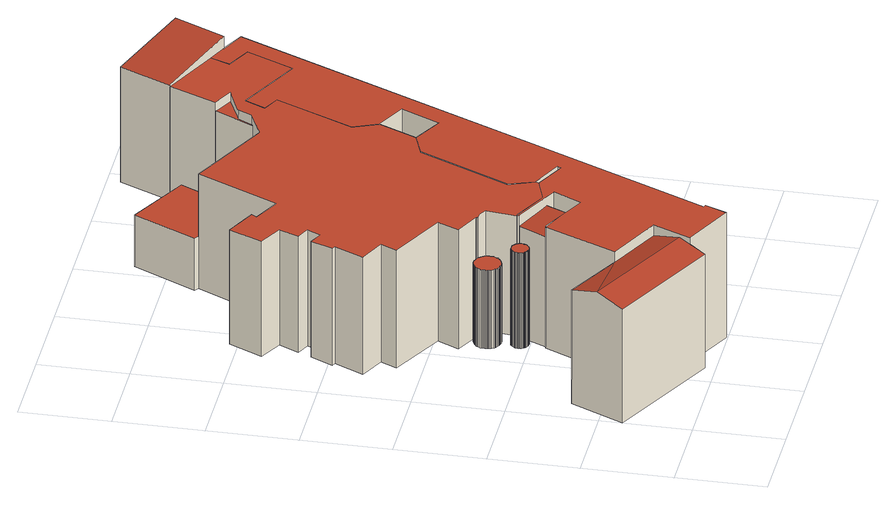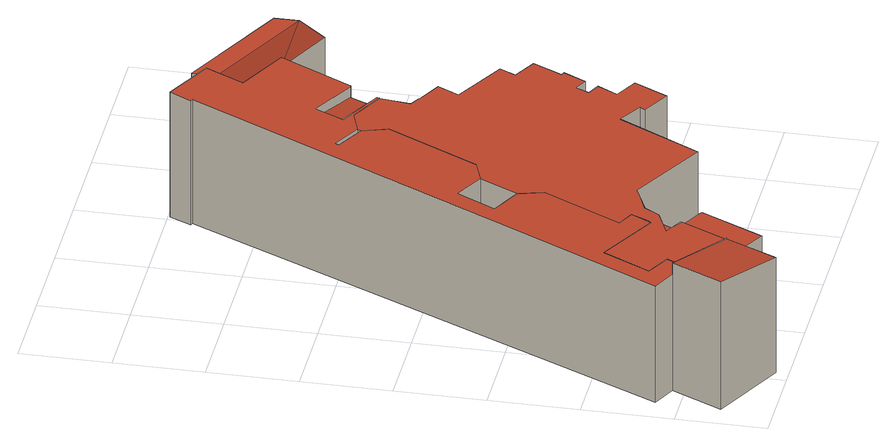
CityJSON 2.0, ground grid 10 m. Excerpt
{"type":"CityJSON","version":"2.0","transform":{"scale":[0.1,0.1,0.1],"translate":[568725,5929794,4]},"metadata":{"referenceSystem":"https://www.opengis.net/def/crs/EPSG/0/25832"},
"CityObjects":{
"building1":{"type":"Building","attributes":{"Grundfläche 2D":"2.988305","Grundhöhe NN":"4.665"},"geometry":[{"type":"Solid","lod":"3","boundaries":[[[[0,1,2,3,4,5,6,7,8,9,10,11,12,13,14,15,16,17,18,19,20,21,22,23,24,25,26,27,28,29,30,31,32,33,34,35,36,37,38,39,40,41,42,43,44,45,46,47,48,49,50,51,52,53,54,55,56,57,58,59,60,61,62,63,64,65,66]],[[67,68,5,4]],[[68,69,6,5]],[[69,70,7,6]],[[70,71,8,7]],[[71,72,9,8]],[[72,73,10,9]],[[74,67,4,3]],[[73,75,11,10]],[[75,76,12,11]],[[76,77,13,12]],[[77,78,14,13]],[[78,79,15,14]],[[79,80,16,15]],[[80,81,17,16]],[[81,82,18,17]],[[82,83,19,18]],[[83,84,20,19]],[[84,85,21,20]],[[85,86,22,21]],[[86,87,23,22]],[[87,88,24,23]],[[88,89,25,24]],[[89,90,26,25]],[[90,91,27,26]],[[91,92,28,27]],[[92,93,29,28]],[[93,94,30,29]],[[94,95,31,30]],[[95,96,32,31]],[[96,97,33,32]],[[97,98,34,33]],[[98,99,35,34]],[[99,100,36,35]],[[100,101,37,36]],[[101,102,38,37]],[[102,103,39,38]],[[103,104,40,39]],[[104,105,41,40]],[[105,106,42,41]],[[106,107,43,42]],[[107,108,44,43]],[[108,109,45,44]],[[109,110,46,45]],[[110,111,47,46]],[[111,112,48,47]],[[112,113,49,48]],[[113,114,50,49]],[[114,115,51,50]],[[115,116,52,51]],[[116,117,53,52]],[[117,118,54,53]],[[118,119,55,54]],[[119,120,56,55]],[[120,121,57,56]],[[121,122,58,57]],[[122,123,59,58]],[[123,124,60,59]],[[124,125,61,60]],[[125,126,62,61]],[[126,127,63,62]],[[127,128,64,63]],[[128,129,65,64]],[[129,130,66,65]],[[130,131,0,66]],[[131,132,1,0]],[[132,133,2,1]],[[133,74,3,2]],[[125,124,123,122,121,120,119,118,117,116,115,114,113,112,111,110,109,108,107,106,105,104,103,102,101,100,99,98,97,96,95,94,93,92,91,90,89,88,87,86,85,84,83,82,81,80,79,78,77,76,75,73,72,71,70,69,68,67,74,133,132,131,130,129,128,127,126]]]],"semantics":{"surfaces":[{"type":"RoofSurface"},{"type":"WallSurface"},{"type":"GroundSurface"}],"values":[[0,1,1,1,1,1,1,1,1,1,1,1,1,1,1,1,1,1,1,1,1,1,1,1,1,1,1,1,1,1,1,1,1,1,1,1,1,1,1,1,1,1,1,1,1,1,1,1,1,1,1,1,1,1,1,1,1,1,1,1,1,1,1,1,1,1,1,1,2]]}}]},
"building2":{"type":"Building","attributes":{"Grundfläche 2D":"640.251586","Grundhöhe NN":"4.665"},"geometry":[{"type":"Solid","lod":"3","boundaries":[[[[134,135,136,137,138,139,140,141,142,143,144,145,146,147,148,149,150,151,152,153,154,155,156,157,158,159,160,161,162,163,164,165,166,167,168,169]],[[170,171,172]],[[173,172,171,174,175]],[[171,176,177,178,174]],[[179,180,181,182,183]],[[184,185,186,187,188,189]],[[190,148,147,146,191,192]],[[148,190,193,186,149]],[[194,150,149,186,185,195]],[[151,150,194,196]],[[189,197,198,153,152,151,196,199,184]],[[153,198,200,172,154]],[[156,155,154,172,173,175]],[[157,156,175,174,178]],[[157,178,201,202,158]],[[159,158,202,203]],[[160,159,203,204]],[[161,160,204,205]],[[161,205,206,162]],[[164,163,207,208]],[[166,165,209,210]],[[165,164,208,209]],[[167,166,210,211]],[[169,168,167,211,212]],[[135,134,213,214]],[[134,169,212,213]],[[136,135,214,215]],[[137,136,215,216]],[[138,137,216,217]],[[139,138,217,218]],[[140,139,218,219]],[[141,140,219,220]],[[142,141,220,221]],[[143,142,221,222]],[[144,143,222,223]],[[146,145,224,191]],[[145,144,223,224]],[[172,200,225,170]],[[176,171,170,225,226]],[[177,176,226,227]],[[177,227,201,178]],[[180,179,228,229]],[[181,180,229,230]],[[207,163,162,183,182,181,230]],[[183,162,206,228,179]],[[185,184,199,195]],[[186,193,231,187]],[[232,197,189,188,187,231]],[[214,213,212,211,210,209,208,207,230,229,228,206,205,204,203,202,201,227,226,225,200,198,197,232,231,193,190,192,191,224,223,222,221,220,219,218,217,216,215],[196,194,195,199]]]],"semantics":{"surfaces":[{"type":"RoofSurface"},{"type":"WallSurface"},{"type":"GroundSurface"}],"values":[[0,0,0,0,0,0,1,1,1,1,1,1,1,1,1,1,1,1,1,1,1,1,1,1,1,1,1,1,1,1,1,1,1,1,1,1,1,1,1,1,1,1,1,1,1,1,1,1,2]]}}]},
"building3":{"type":"Building","attributes":{"Grundfläche 2D":"744.513388","Grundhöhe NN":"4.703"},"geometry":[{"type":"Solid","lod":"3","boundaries":[[[[233,234,235,236,237,238,239,240,241,242,243,244,245,246,247,248,249,250,251,252,253,254,255,256,257,258,259,260,261,262,263,264,265,266,267,268,269,270,271,272,273,274,275,276,277,278,279,280,281,282,283,284,285,286,287,288,289,290,291,292,293,294,295,296,297,298,299,300,301,302,303,304,305,306,307,308,309,310,311,312,313,314,315,316,317,318,319,320,321,322,323]],[[324,325,326]],[[327,325,324]],[[134,169,168,167,166,165,164,163,328,329,330,331,332,333,334,335,336,337,338,339,340,341,342,343,344,345,346,347,348,349,350,351,352,353,326,325,354,355,356,148,147,146,145,142,141,140,139,136,135]],[[357,358,359,360,361]],[[362,363,364,365,366]],[[241,240,367,368]],[[242,241,368,369]],[[243,242,369,370]],[[244,243,370,371]],[[245,244,371,372]],[[246,245,372,373]],[[247,246,373,374]],[[248,247,374,375]],[[249,248,375,376]],[[250,249,376,377]],[[240,239,378,367]],[[251,250,377,379]],[[252,251,379,380]],[[253,252,380,381]],[[254,253,381,382]],[[255,254,382,383]],[[256,255,383,384]],[[257,256,384,385]],[[258,257,385,386]],[[259,258,386,387]],[[260,259,387,388]],[[261,260,388,389]],[[262,261,389,390]],[[263,262,390,391]],[[264,263,391,392]],[[265,264,392,393]],[[266,265,393,394]],[[267,266,394,395]],[[268,267,395,396]],[[269,268,396,397]],[[270,269,397,398]],[[271,270,398,399]],[[272,271,399,400]],[[273,272,400,401]],[[274,273,401,402]],[[275,274,402,403]],[[276,275,403,404]],[[277,276,404,405]],[[278,277,405,406]],[[279,278,406,407]],[[280,279,407,408]],[[281,280,408,409]],[[282,281,409,410]],[[283,282,410,411]],[[284,283,411,412]],[[285,284,412,413]],[[286,285,413,414]],[[287,286,414,415]],[[288,287,415,416]],[[289,288,416,417]],[[290,289,417,418]],[[291,290,418,419]],[[292,291,419,420]],[[293,292,420,421]],[[294,293,421,422]],[[295,294,422,423]],[[296,295,423,424]],[[297,296,424,425]],[[298,297,425,426]],[[299,298,426,427]],[[300,299,427,428]],[[301,300,428,429]],[[302,301,429,430]],[[303,302,430,431]],[[304,303,431,432]],[[305,304,432,433]],[[306,305,433,434]],[[307,306,434,435]],[[308,307,435,436]],[[309,308,436,437]],[[310,309,437,438]],[[311,310,438,439]],[[312,311,439,440]],[[313,312,440,441]],[[314,313,441,442]],[[315,314,442,443]],[[316,315,443,444]],[[317,316,444,445]],[[446,318,317,445]],[[319,318,446,447]],[[320,319,447,448]],[[321,320,448,449]],[[322,321,449,450]],[[323,322,450,451]],[[233,323,451,452]],[[234,233,452,453]],[[235,234,453,454]],[[236,235,454,455]],[[237,236,455,456]],[[239,238,457,378]],[[331,330,329,458,459,363,362]],[[332,331,362,366,333]],[[333,366,365,334]],[[460,335,334,365,364,461]],[[357,336,335,460,462,358]],[[336,357,463,464,337]],[[338,337,464,465]],[[339,338,465,466]],[[340,339,466,467]],[[341,340,467,468]],[[342,341,468,469]],[[343,342,469,470]],[[344,343,470,471]],[[345,344,471,472]],[[347,346,473,474]],[[349,348,475,476]],[[346,345,472,473]],[[348,347,474,475]],[[350,349,476,477]],[[351,350,477,478]],[[352,351,478,479]],[[353,352,479,480]],[[326,353,480,378]],[[326,378,457,238,324]],[[324,238,237,327]],[[327,237,456,455,325]],[[481,355,354,325,455,482]],[[190,148,356,355,481,483]],[[191,146,147,148,190,192]],[[145,146,191,224]],[[142,145,224,221]],[[141,142,221,220]],[[140,141,220,219]],[[139,140,219,218]],[[136,139,218,215]],[[135,136,215,214]],[[134,135,214,213]],[[167,168,169,212,211]],[[212,169,134,213]],[[166,167,211,210]],[[165,166,210,209]],[[163,164,208,207]],[[164,165,209,208]],[[328,163,207,230]],[[329,328,230,458]],[[359,358,462,484]],[[360,359,484,485]],[[361,360,485,486]],[[463,357,361,486]],[[364,363,459,461]],[[219,220,221,224,191,192,190,483,481,482,455,456,455,454,453,452,451,450,449,448,447,446,445,444,443,442,441,440,439,438,437,436,435,434,433,432,431,430,429,428,427,426,425,424,423,422,421,420,419,418,417,416,415,414,413,412,411,410,409,408,407,406,405,404,403,402,401,400,399,398,397,396,395,394,393,392,391,390,389,388,387,386,385,384,383,382,381,380,379,377,376,375,374,373,372,371,370,369,368,367,378,457,378,480,479,478,477,476,475,474,473,472,471,470,469,468,467,466,465,464,463,486,485,484,462,460,461,459,458,230,207,208,209,210,211,212,213,214,215,218]]]],"semantics":{"surfaces":[{"type":"RoofSurface"},{"type":"WallSurface"},{"type":"GroundSurface"}],"values":[[0,0,0,0,0,0,1,1,1,1,1,1,1,1,1,1,1,1,1,1,1,1,1,1,1,1,1,1,1,1,1,1,1,1,1,1,1,1,1,1,1,1,1,1,1,1,1,1,1,1,1,1,1,1,1,1,1,1,1,1,1,1,1,1,1,1,1,1,1,1,1,1,1,1,1,1,1,1,1,1,1,1,1,1,1,1,1,1,1,1,1,1,1,1,1,1,1,1,1,1,1,1,1,1,1,1,1,1,1,1,1,1,1,1,1,1,1,1,1,1,1,1,1,1,1,1,1,1,1,1,1,1,1,1,1,1,1,1,1,1,1,1,1,1,1,1,2]]}}]}
},
"vertices":[
[146,219,123],[146,220,123],[145,220,123],[144,221,123],[143,221,123],[142,221,123],[141,221,123],[140,221,123],[139,221,123],[138,221,123],[137,221,123],[136,221,123],[136,220,123],[135,220,123],[134,219,123],[133,218,123],[132,217,123],[132,216,123],[131,216,123],[131,215,123],[131,214,123],[131,213,123],[130,212,123],[130,211,123],[131,211,123],[131,210,123],[131,209,123],[131,208,123],[132,207,123],[132,206,123],[133,206,123],[133,205,123],[134,205,123],[134,204,123],[135,204,123],[135,203,123],[136,203,123],[137,203,123],[137,202,123],[138,202,123],[139,202,123],[140,202,123],[141,202,123],[142,202,123],[143,202,123],[144,203,123],[145,203,123],[146,204,123],[147,205,123],[148,205,123],[148,206,123],[149,207,123],[149,208,123],[149,209,123],[150,209,123],[150,210,123],[150,211,123],[150,212,123],[150,213,123],[150,214,123],[150,215,123],[149,215,123],[149,216,123],[148,217,123],[148,218,123],[147,218,123],[147,219,123],[143,221,7],[142,221,7],[141,221,7],[140,221,7],[139,221,7],[138,221,7],[137,221,7],[144,221,7],[136,221,7],[136,220,7],[135,220,7],[134,219,7],[133,218,7],[132,217,7],[132,216,7],[131,216,7],[131,215,7],[131,214,7],[131,213,7],[130,212,7],[130,211,7],[131,211,7],[131,210,7],[131,209,7],[131,208,7],[132,207,7],[132,206,7],[133,206,7],[133,205,7],[134,205,7],[134,204,7],[135,204,7],[135,203,7],[136,203,7],[137,203,7],[137,202,7],[138,202,7],[139,202,7],[140,202,7],[141,202,7],[142,202,7],[143,202,7],[144,203,7],[145,203,7],[146,204,7],[147,205,7],[148,205,7],[148,206,7],[149,207,7],[149,208,7],[149,209,7],[150,209,7],[150,210,7],[150,211,7],[150,212,7],[150,213,7],[150,214,7],[150,215,7],[149,215,7],[149,216,7],[148,217,7],[148,218,7],[147,218,7],[147,219,7],[146,219,7],[146,220,7],[145,220,7],
[349,512,148],[306,424,150],[316,396,151],[351,379,151],[329,335,152],[295,353,152],[267,343,152],[216,240,154],[226,212,154],[260,195,155],[258,191,155],[224,208,154],[196,198,154],[156,218,154],[155,218,153],[155,215,154],[208,189,155],[192,157,155],[139,184,154],[137,184,154],[97,102,156],[157,73,157],[158,73,157],[137,30,158],[194,2,159],[206,27,158],[203,28,158],[470,574,148],[443,587,148],[422,597,147],[412,575,148],[440,561,148],[414,508,149],[342,544,148],[339,540,148],[330,521,148],[30,135,145],[16,105,154],[97,102,144],[157,73,144],[143,42,154],[158,73,144],[1,75,145],[129,12,145],[137,30,151],[471,644,162],[386,686,147],[358,628,147],[358,628,148],[443,587,162],[182,162,144],[197,194,144],[155,215,141],[154,215,141],[151,209,141],[139,184,141],[155,218,7],[196,198,7],[156,218,7],[155,215,7],[208,189,7],[197,194,7],[192,157,7],[139,184,7],[137,184,7],[182,162,7],[97,102,7],[137,30,7],[194,2,7],[206,27,7],[203,28,7],[470,574,7],[443,587,7],[422,597,7],[412,575,7],[440,561,7],[414,508,7],[342,544,7],[330,521,7],[349,512,7],[306,424,7],[316,396,7],[351,379,7],[329,335,7],[295,353,7],[267,343,7],[216,240,7],[226,212,7],[260,195,7],[258,191,7],[224,208,7],[30,135,7],[1,75,7],[129,12,7],[471,644,7],[386,686,7],[358,628,7],[154,215,7],[151,209,7],
[149,256,102],[148,257,102],[148,258,102],[147,258,102],[146,259,102],[145,259,102],[144,260,102],[143,260,102],[142,260,102],[141,261,102],[140,261,102],[139,261,102],[138,261,102],[137,261,102],[136,261,102],[135,261,102],[134,260,102],[133,260,102],[132,259,102],[131,259,102],[130,258,102],[129,258,102],[129,257,102],[128,257,102],[127,256,102],[127,255,102],[126,255,102],[126,254,102],[125,253,102],[125,252,102],[124,251,102],[124,250,102],[124,249,102],[124,248,102],[124,247,102],[124,246,102],[124,245,102],[124,244,102],[124,243,102],[124,242,102],[124,241,102],[125,240,102],[125,239,102],[126,238,102],[126,237,102],[127,236,102],[128,236,102],[128,235,102],[129,234,102],[130,234,102],[131,233,102],[132,232,102],[133,232,102],[134,232,102],[135,232,102],[136,231,102],[137,231,102],[138,231,102],[139,231,102],[140,231,102],[141,231,102],[142,232,102],[143,232,102],[144,232,102],[145,233,102],[146,233,102],[147,234,102],[148,235,102],[149,235,102],[149,236,102],[150,237,102],[151,237,102],[151,238,102],[151,239,102],[152,240,102],[152,241,102],[153,242,102],[153,243,102],[153,244,102],[153,245,102],[153,246,102],[153,247,102],[153,248,102],[153,249,102],[153,250,102],[152,251,102],[152,252,102],[151,253,102],[151,254,102],[150,255,102],[150,256,102],[145,259,152],[147,258,152],[144,260,152],[146,259,152],[358,628,146],[333,575,147],[334,574,147],[356,563,147],[324,549,147],[323,548,147],[314,532,148],[280,517,148],[187,564,146],[140,472,148],[111,487,147],[115,493,147],[81,510,146],[62,472,147],[89,458,147],[78,436,148],[93,429,148],[86,414,148],[71,421,148],[59,396,149],[63,394,149],[47,361,149],[75,347,150],[66,329,150],[129,297,151],[117,273,152],[152,256,153],[159,252,153],[159,251,153],[187,564,70],[252,531,70],[288,602,70],[218,638,70],[182,567,70],[356,563,136],[334,574,136],[312,530,136],[314,532,136],[323,548,136],[143,260,7],[142,260,7],[141,261,7],[140,261,7],[139,261,7],[138,261,7],[137,261,7],[136,261,7],[135,261,7],[134,260,7],[133,260,7],[144,260,7],[132,259,7],[131,259,7],[130,258,7],[129,258,7],[129,257,7],[128,257,7],[127,256,7],[127,255,7],[126,255,7],[126,254,7],[125,253,7],[125,252,7],[124,251,7],[124,250,7],[124,249,7],[124,248,7],[124,247,7],[124,246,7],[124,245,7],[124,244,7],[124,243,7],[124,242,7],[124,241,7],[125,240,7],[125,239,7],[126,238,7],[126,237,7],[127,236,7],[128,236,7],[128,235,7],[129,234,7],[130,234,7],[131,233,7],[132,232,7],[133,232,7],[134,232,7],[135,232,7],[136,231,7],[137,231,7],[138,231,7],[139,231,7],[140,231,7],[141,231,7],[142,232,7],[143,232,7],[144,232,7],[145,233,7],[146,233,7],[147,234,7],[148,235,7],[149,235,7],[149,236,7],[150,237,7],[151,237,7],[151,238,7],[151,239,7],[152,240,7],[152,241,7],[153,242,7],[153,243,7],[153,244,7],[153,245,7],[153,246,7],[153,247,7],[153,248,7],[153,249,7],[153,250,7],[152,251,7],[152,252,7],[151,253,7],[151,254,7],[150,255,7],[150,256,7],[149,256,7],[148,257,7],[148,258,7],[147,258,7],[146,259,7],[145,259,7],[333,575,7],[334,574,7],[280,517,7],[312,530,7],[252,531,7],[187,564,7],[140,472,7],[111,487,7],[115,493,7],[81,510,7],[62,472,7],[89,458,7],[78,436,7],[93,429,7],[86,414,7],[71,421,7],[59,396,7],[63,394,7],[47,361,7],[75,347,7],[66,329,7],[129,297,7],[117,273,7],[159,252,7],[152,256,7],[159,251,7],[288,602,7],[218,638,7],[182,567,7]
]}
